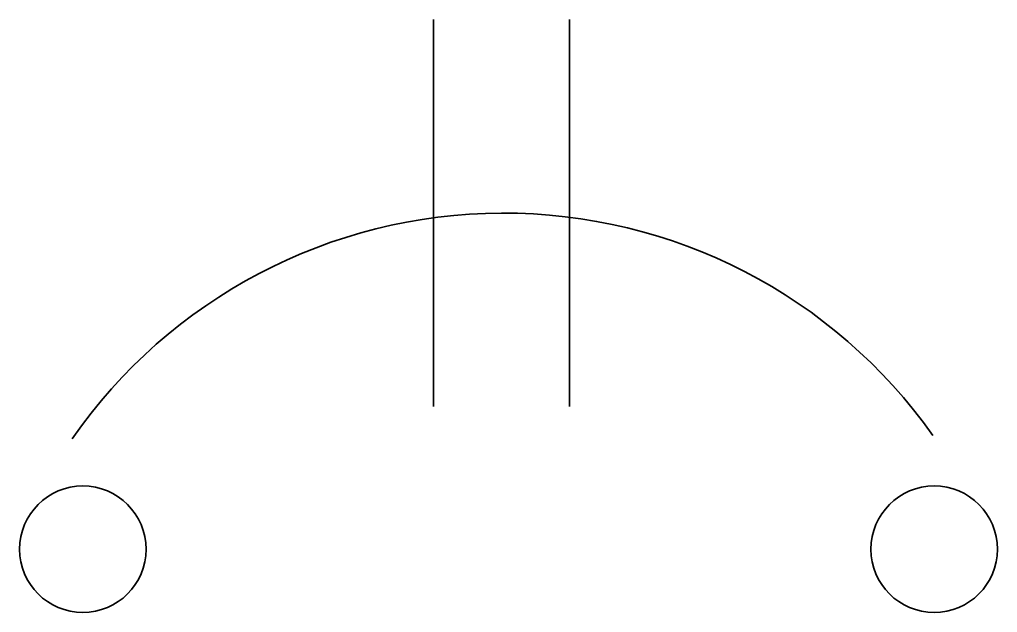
# Model space of a CAD drawing. Header units: millimetres. Extents: x 0 to 36, y -2.3 to 19.5.
import ezdxf

# ---------------------------------------------------------------- set-up
doc = ezdxf.new("R2010")
doc.units = ezdxf.units.MM
doc.layers.add('STC-Componente', color=7, linetype='Continuous', lineweight=35)

msp = doc.modelspace()

# ---------------------------------------------------------------- linework, layer by layer
at = {"layer": 'STC-Componente'}
msp.add_line((15.237, 19.501), (15.237, 5.251), dxfattribs=at)
at = {"layer": 'STC-Componente', "linetype": 'ByBlock'}
msp.add_line((20.237, 5.251), (20.237, 19.501), dxfattribs=at)
at = {"layer": 'STC-Componente', "linetype": 'Continuous'}
for centre in [(2.328, 0), (33.656, 0)]:
    msp.add_circle(centre, 2.328, dxfattribs=at)
msp.add_arc((17.815, -6.948), 19.324, 35.1935, 145.2689, dxfattribs=at)

doc.saveas('drawing.dxf')
